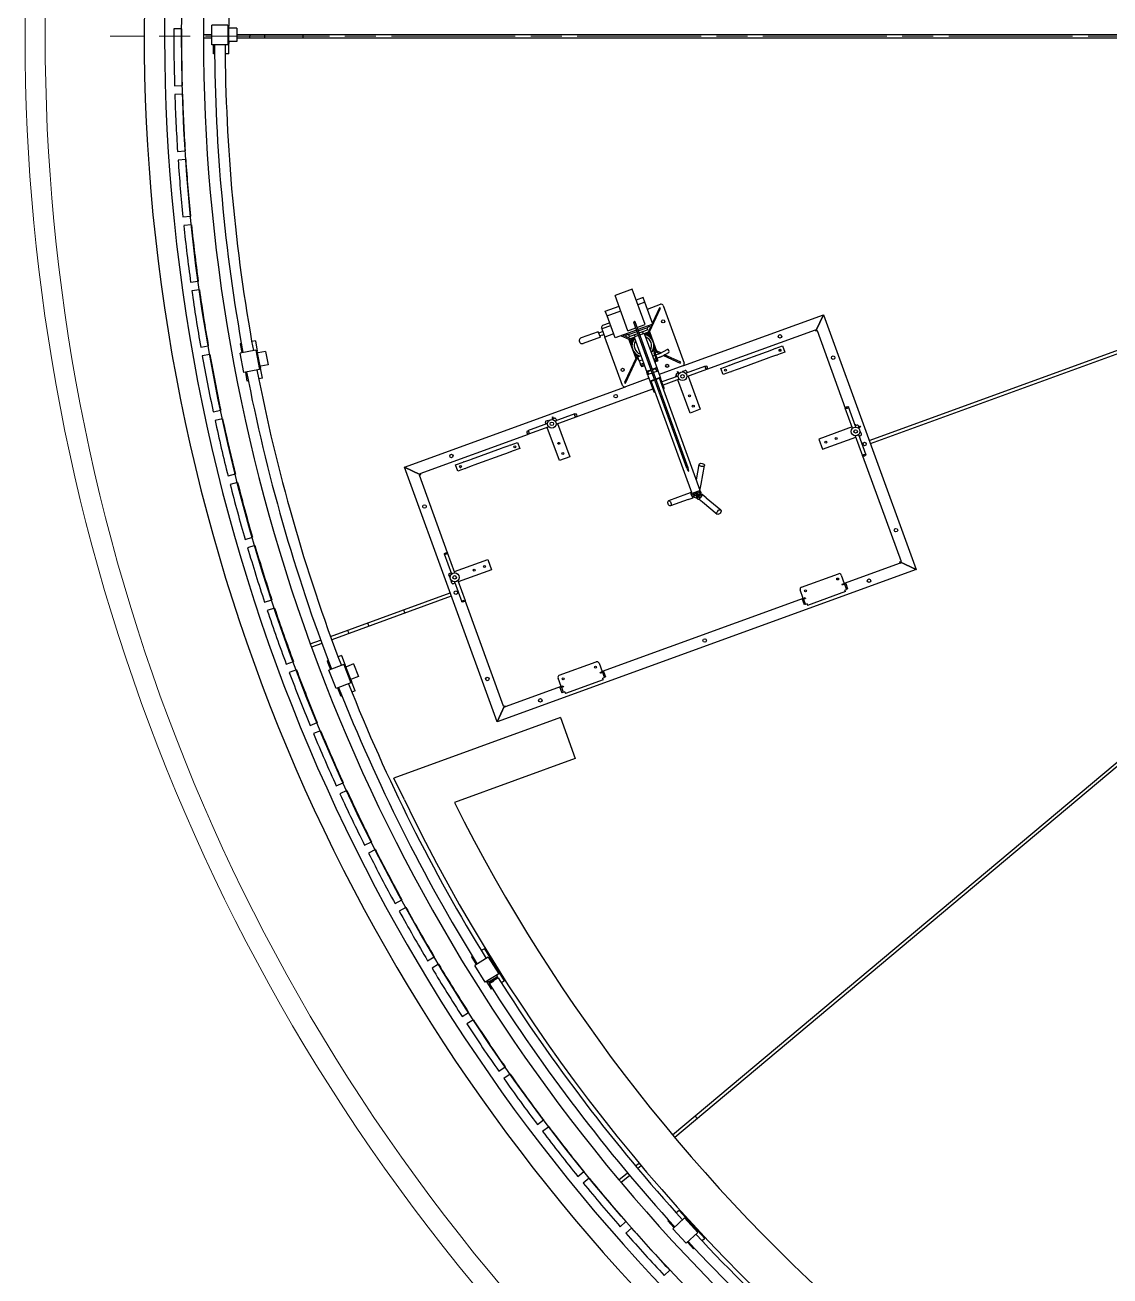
# Model space of a CAD drawing. Header units: millimetres. Extents: x 0 to 100323, y 0 to 59400.
# Drawn here: x 6287 to 11251, y 16543 to 22267 of the extents above; entities that cross this region are included whole.
import ezdxf

# ---------------------------------------------------------------- set-up
doc = ezdxf.new("R2010")
doc.units = ezdxf.units.MM
doc.header["$LTSCALE"] = 100
doc.linetypes.add('CHAIN', pattern=[0.3543, 0.2362, -0.0295, 0.0591, -0.0295])
doc.layers.add('Center Mark', color=7, linetype='Continuous', lineweight=18)
doc.layers.add('Visible', color=7, linetype='Continuous', lineweight=25)
doc.layers.add('P_Condensate (CS)', color=40, linetype='Continuous', lineweight=18, true_color=0xffbf00)

msp = doc.modelspace()

# ---------------------------------------------------------------- linework, layer by layer
at = {"layer": 'Center Mark', "linetype": 'CHAIN', "ltscale": 23.990969}
msp.add_line((23829.5, 22215.6), (6675.7, 22215.6), dxfattribs=at)
at = {"layer": 'P_Condensate (CS)'}
for radius, start, end in [(8966, 45.96509, 314.03491), (8874, 135.297, 224.703)]:
    msp.add_arc((15252.6, 22215.6), radius, start, end, dxfattribs=at)
at = {"layer": 'Visible'}
for p, q in [((7141.1, 22177.4), (7141.2, 22267.4)), ((7214.2, 22267.3), (7141.2, 22267.4)), ((7214.2, 22267.3), (7214.1, 22177.3)), ((7219.2, 22309.3), (7219.2, 22262.3)), ((7002.7, 22250.2), (6967.7, 22250.4)), ((7102.6, 22223.6), (7141.1, 22223.6)), ((7214.1, 22223.6), (7216.1, 22223.6)), ((7214.2, 22262.3), (7219.2, 22262.3)), ((7214.2, 22259.3), (7216.2, 22259.3)), ((7216.2, 22253.3), (7216.1, 22191.3)), ((7216.2, 22253.3), (7216.2, 22259.3)), ((7219.1, 22191.3), (7219.2, 22253.3)), ((7219.2, 22253.3), (7219.2, 22262.3)), ((7222.2, 22253.3), (7219.2, 22253.3)), ((7256.2, 22253.3), (7222.2, 22253.3)), ((7256.2, 22253.3), (7256.1, 22191.3)), ((7256.1, 22223.6), (14820.8, 22223.6)), ((7315, 22207.6), (7316, 22223.6)), ((7141.1, 22207.6), (7102.6, 22207.6)), ((7214.1, 22177.3), (7141.1, 22177.4)), ((7149.1, 22177.4), (7149.1, 22176.4)), ((7149.1, 22135.4), (7149.1, 22176.4)), ((7216.1, 22207.6), (7214.1, 22207.6)), ((7214.1, 22185.3), (7216.1, 22185.3)), ((7214.1, 22182.3), (7219.1, 22182.3)), ((7216.1, 22191.3), (7216.1, 22185.3)), ((7219.1, 22191.3), (7219.1, 22182.3)), ((7219.1, 22191.3), (7222.1, 22191.3)), ((7219.1, 22135.3), (7219.1, 22182.3)), ((7256.1, 22191.3), (7222.1, 22191.3)), ((14820.8, 22207.6), (7256.1, 22207.6)), ((7153.9, 22135.4), (7149.1, 22135.4)), ((7219.1, 22135.3), (7202.2, 22135.3)), ((10148.6, 20366.4), (14844.1, 22075.4)), ((14849.6, 22060.4), (10154.1, 20351.4)), ((6970.7, 21989.5), (7005.7, 21990.6)), ((7006.9, 21950.6), (6971.9, 21949.5)), ((9249.4, 17188.7), (14916.7, 21944.2)), ((14927, 21931.9), (9259.6, 17176.5)), ((6984.4, 21688.9), (7019.3, 21691.3)), ((7021.9, 21651.3), (6987, 21649)), ((7009, 21389.1), (7043.8, 21392.6)), ((7047.9, 21352.8), (7013, 21349.3)), ((7044.4, 21090.3), (7079.1, 21095.1)), ((7084.6, 21055.5), (7049.9, 21050.7)), ((9064.6, 21058.3), (8986.6, 21029.9)), ((9045.3, 20868.8), (8986.6, 21029.9)), ((9123.3, 20897.2), (9064.6, 21058.3)), ((9115, 21020.7), (9082.6, 21008.9)), ((9122.9, 20999.1), (9115, 21020.7)), ((8941.6, 20957.6), (9004.6, 20980.5)), ((8949.5, 20936), (8941.6, 20957.6)), ((8949.5, 20936), (9012.5, 20958.9)), ((9122.9, 20999.1), (9090.5, 20987.3)), ((9159.5, 20898.6), (9122.9, 20999.1)), ((9134.3, 20967.8), (9194, 20989.5)), ((9144, 20863.6), (9194.3, 20971.5)), ((9189.8, 20973.6), (9157.4, 20904.2)), ((9194.3, 20971.5), (9189.8, 20973.6)), ((9206.8, 20983.5), (9302.5, 20720.4)), ((8930.8, 20893.7), (8960.9, 20904.7)), ((8986.1, 20835.5), (8949.5, 20936)), ((9315, 20239), (9072, 20906.5)), ((9320.6, 20241), (9077.6, 20908.6)), ((9086.6, 20883.8), (9123.3, 20897.2)), ((9159.5, 20898.6), (9090.4, 20873.4)), ((9153.8, 20896.5), (9138.1, 20862.7)), ((9296.6, 20707.6), (9939.3, 20941.5)), ((9906.4, 20871), (9939.3, 20941.5)), ((9939.3, 20941.5), (9906.4, 20871)), ((9939.3, 20941.5), (10363.4, 19776.3)), ((8909.7, 20864.1), (8831.3, 20835.5)), ((8919, 20838.7), (8840.5, 20810.1)), ((8919, 20838.7), (8909.7, 20864.1)), ((8923.2, 20862.1), (8911.9, 20858)), ((8928, 20848.9), (8916.7, 20844.8)), ((8929.8, 20864.5), (8923.2, 20862.1)), ((8926.3, 20877), (8924.9, 20880.9)), ((8965.8, 20891.4), (8925.4, 20876.7)), ((8925.4, 20876.7), (8939, 20839.1)), ((8928, 20848.9), (8934.6, 20851.3)), ((8979.4, 20853.8), (8939, 20839.1)), ((9020.6, 20617.8), (8940, 20839.4)), ((8944.3, 20884.3), (8943.9, 20883.4)), ((8945.1, 20883.9), (8944.3, 20884.3)), ((9084.8, 20871.4), (8986.1, 20835.5)), ((9014.7, 20845.9), (9050, 20829.4)), ((9055.1, 20832.6), (9021.4, 20848.3)), ((9034, 20852.9), (9036.1, 20847.3)), ((9041.7, 20849.3), (9036.1, 20847.3)), ((9047.4, 20851.4), (9041.7, 20849.3)), ((9045.3, 20868.8), (9081, 20881.8)), ((9047.4, 20851.4), (9086.8, 20865.7)), ((9047.4, 20851.4), (9050.8, 20842)), ((9049.6, 20830.5), (9073.1, 20839.1)), ((9050.8, 20842), (9090.2, 20856.3)), ((9074.5, 20835.3), (9054.8, 20828.2)), ((9073.1, 20839.1), (9079.9, 20841.6)), ((9073.1, 20839.1), (9131.7, 20678.2)), ((9074.3, 20850.5), (9077.8, 20840.8)), ((9093.8, 20846.6), (9079.9, 20841.6)), ((9092.5, 20867.8), (9131.9, 20882.2)), ((9095.9, 20858.4), (9135.4, 20872.8)), ((9113.3, 20853.7), (9099.4, 20848.7)), ((9111.9, 20864.2), (9115.4, 20854.5)), ((9113.3, 20853.7), (9120.1, 20856.2)), ((9120.1, 20856.2), (9143.6, 20864.7)), ((9120.1, 20856.2), (9178.7, 20695.3)), ((9141.2, 20859.6), (9121.5, 20852.4)), ((9123, 20849.8), (9139.4, 20855.8)), ((9137.6, 20851.9), (9128.2, 20848.5)), ((9137.6, 20884.2), (9131.9, 20882.2)), ((9131.9, 20882.2), (9135.4, 20872.8)), ((9134, 20846.4), (9135.2, 20846.8)), ((9135.2, 20846.8), (9135.7, 20845.6)), ((9143.2, 20886.3), (9137.6, 20884.2)), ((9137.6, 20851.9), (9140.4, 20853)), ((9141, 20842.5), (9137.6, 20851.9)), ((9140.4, 20853), (9139.4, 20855.8)), ((9141.2, 20891.9), (9143.2, 20886.3)), ((9150.2, 20834.8), (9141.2, 20859.6)), ((9143.6, 20864.7), (9177.8, 20770.8)), ((9406.6, 20692.3), (9902.6, 20872.8)), ((9903.4, 20873.1), (9902.6, 20872.8)), ((9904.7, 20867.2), (9902.6, 20872.8)), ((9904.5, 20870.3), (9903.4, 20873.1)), ((9906.4, 20871), (9903.6, 20870)), ((9910.3, 20869.2), (9904.7, 20867.2)), ((9907.5, 20868.2), (9906.4, 20871)), ((9907.2, 20869), (9910, 20870.1)), ((9910.3, 20869.2), (9910, 20870.1)), ((9910.3, 20869.2), (10039.5, 20514.2)), ((7090.7, 20793), (7125.2, 20799.1)), ((7343.3, 20779.7), (7271.5, 20766.2)), ((7276.4, 20809.9), (7271.7, 20809)), ((7271.7, 20809), (7279.2, 20768.7)), ((7340.5, 20821.9), (7323.9, 20818.8)), ((7340.5, 20821.9), (7349.1, 20775.7)), ((7343.3, 20779.7), (7359.9, 20691.2)), ((9083.8, 20736.6), (9049.6, 20830.5)), ((9054.8, 20828.2), (9063.8, 20803.3)), ((9058.6, 20826.4), (9075, 20832.3)), ((9059.6, 20823.5), (9058.6, 20826.4)), ((9059.6, 20823.5), (9062.4, 20824.6)), ((9071.8, 20828), (9062.4, 20824.6)), ((9062.4, 20824.6), (9065.9, 20815.2)), ((9067.6, 20822.2), (9068.8, 20822.6)), ((9068, 20821), (9067.6, 20822.2)), ((9159.9, 20779.1), (9158.6, 20778.7)), ((9159.4, 20780.4), (9159.9, 20779.1)), ((9165, 20776.8), (9161.6, 20786.1)), ((9172.7, 20773.2), (9163.6, 20798)), ((9167.8, 20777.8), (9165, 20776.8)), ((9167.8, 20777.8), (9168.8, 20775)), ((9193.7, 20766.5), (9224.1, 20783)), ((9687.7, 20775.4), (9714.7, 20785.3)), ((9718.7, 20786.7), (9714.7, 20785.3)), ((9718.7, 20786.7), (9752.8, 20799.1)), ((9752.8, 20799.1), (9763, 20770.9)), ((7132.1, 20759.7), (7097.7, 20753.6)), ((7288.1, 20677.8), (7271.5, 20766.2)), ((7279.2, 20768.7), (7279.4, 20767.7)), ((7344.2, 20774.8), (7349.1, 20775.7)), ((7344.8, 20771.8), (7346.7, 20772.2)), ((7347.8, 20766.3), (7346.7, 20772.2)), ((7347.8, 20766.3), (7359.3, 20705.3)), ((7350.8, 20766.8), (7349.1, 20775.7)), ((7353.7, 20767.4), (7350.8, 20766.8)), ((7362.2, 20705.9), (7350.8, 20766.8)), ((7387.2, 20773.7), (7353.7, 20767.4)), ((7387.2, 20773.7), (7398.6, 20712.7)), ((9081.8, 20742.1), (9030.1, 20631.2)), ((9034.6, 20629.1), (9084.9, 20737)), ((9077.2, 20766.5), (9086.2, 20741.7)), ((9093.2, 20740), (9083.8, 20736.6)), ((9086.2, 20741.7), (9091.9, 20743.8)), ((9086.4, 20758.8), (9089.8, 20749.4)), ((9089.8, 20749.4), (9087, 20748.4)), ((9087, 20748.4), (9088, 20745.5)), ((9090.8, 20746.6), (9088, 20745.5)), ((9089.8, 20749.4), (9103.9, 20754.5)), ((9096.7, 20730.5), (9089.8, 20749.4)), ((9092.2, 20754.5), (9091.7, 20755.7)), ((9093.4, 20755), (9092.2, 20754.5)), ((9096.7, 20730.5), (9110.8, 20735.7)), ((9096.7, 20730.5), (9102.1, 20715.5)), ((9102.1, 20715.5), (9116.2, 20720.6)), ((9150.9, 20771.6), (9165, 20776.8)), ((9157.7, 20752.8), (9167.1, 20756.2)), ((9163, 20767.5), (9167.7, 20769.2)), ((9163, 20767.5), (9176.7, 20729.9)), ((9163.2, 20737.7), (9172.6, 20741.1)), ((9165, 20776.8), (9167.7, 20769.2)), ((9165.4, 20731.8), (9174.8, 20735.2)), ((9168.8, 20775), (9166, 20773.9)), ((9167, 20771.1), (9172.7, 20773.2)), ((9167.7, 20769.2), (9181.4, 20731.6)), ((9168, 20724.6), (9172.1, 20726.1)), ((9177.8, 20770.8), (9168.4, 20767.4)), ((9170.1, 20733.5), (9172.7, 20726.3)), ((9171.8, 20757.9), (9184.4, 20762.5)), ((9172.7, 20726.3), (9172.1, 20726.1)), ((9195.1, 20767.3), (9175.8, 20776.3)), ((9176.7, 20770.4), (9189.4, 20764.4)), ((9176.7, 20729.9), (9181.4, 20731.6)), ((9177.3, 20742.8), (9189.9, 20747.4)), ((9201.4, 20752.4), (9231.8, 20768.9)), ((9207.7, 20755.9), (9284.6, 20720.1)), ((9286.7, 20724.6), (9213.2, 20758.9)), ((9284.6, 20720.1), (9286.7, 20724.6)), ((9535, 20719.9), (9543.2, 20722.9)), ((9543.2, 20722.9), (9679.5, 20772.5)), ((9689.8, 20744.3), (9553.4, 20694.7)), ((9679.5, 20772.5), (9687.7, 20775.4)), ((9697.9, 20747.2), (9689.8, 20744.3)), ((9724.9, 20757.1), (9697.9, 20747.2)), ((9724.9, 20757.1), (9729, 20758.6)), ((9763, 20770.9), (9729, 20758.6)), ((7359.9, 20691.2), (7288.1, 20677.8)), ((7296, 20679.2), (7296.2, 20678.3)), ((7303.7, 20638), (7296.2, 20678.3)), ((7358.4, 20699.1), (7360.4, 20699.4)), ((7358.9, 20696.1), (7363.9, 20697.1)), ((7359.3, 20705.3), (7360.4, 20699.4)), ((7362.2, 20705.9), (7365.2, 20706.4)), ((7362.2, 20705.9), (7363.9, 20697.1)), ((7372.5, 20650.9), (7363.9, 20697.1)), ((7398.6, 20712.7), (7365.2, 20706.4)), ((9104.3, 20709.5), (9102.1, 20715.5)), ((9104.3, 20709.5), (9118.4, 20714.7)), ((9105.3, 20709.9), (9107.9, 20702.8)), ((9120.7, 20707.4), (9107.9, 20702.8)), ((9120.7, 20707.4), (9121, 20707.5)), ((9136.7, 20664.3), (9131.7, 20678.2)), ((9151.9, 20687), (9135.9, 20681.2)), ((9140.3, 20669.2), (9135.9, 20681.2)), ((9136.7, 20664.3), (9147.5, 20634.7)), ((9136.9, 20684.8), (9150.8, 20689.9)), ((9156.2, 20675.1), (9140.8, 20669.4)), ((9156.5, 20691.9), (9170.4, 20697)), ((9173.5, 20694.8), (9157.5, 20689)), ((9177.3, 20682.7), (9161.9, 20677.1)), ((9177.9, 20682.9), (9173.5, 20694.8)), ((9175.6, 20703.6), (9175.9, 20703.1)), ((9175.8, 20703.1), (9175.9, 20703.1)), ((9178.7, 20695.3), (9183.7, 20681.4)), ((9183.7, 20681.4), (9194.5, 20651.8)), ((9296.6, 20707.6), (9188.5, 20668.3)), ((9268.5, 20659.1), (9265.7, 20666.6)), ((9268.7, 20673), (9279.1, 20676.7)), ((9270.6, 20681.1), (9274.3, 20682.5)), ((9270.6, 20681.1), (9273, 20674.5)), ((9276.7, 20675.9), (9274.3, 20682.5)), ((9279.1, 20676.7), (9280.1, 20673.8)), ((9296, 20682.9), (9306.3, 20686.7)), ((9297.1, 20679.9), (9296, 20682.9)), ((9309.2, 20673.9), (9401.1, 20707.3)), ((9312.7, 20683.7), (9315.5, 20676.2)), ((9314.7, 20658.8), (9406.6, 20692.3)), ((9469.9, 20696.2), (9504, 20708.6)), ((9480.2, 20668), (9469.9, 20696.2)), ((9514.2, 20680.4), (9480.2, 20668)), ((9508, 20710.1), (9504, 20708.6)), ((9508, 20710.1), (9535, 20719.9)), ((9514.2, 20680.4), (9518.3, 20681.9)), ((9545.3, 20691.7), (9518.3, 20681.9)), ((9553.4, 20694.7), (9545.3, 20691.7)), ((7308.4, 20638.9), (7303.7, 20638)), ((7372.5, 20650.9), (7355.9, 20647.7)), ((8022.3, 20243.8), (9033.5, 20611.8)), ((9030.1, 20631.2), (9034.6, 20629.1)), ((9141.5, 20651.2), (9033.5, 20611.8)), ((9147.5, 20634.7), (9164.1, 20589.1)), ((9167.5, 20590.3), (9150.9, 20635.9)), ((9167, 20645.4), (9151.6, 20639.8)), ((9338.5, 20124.5), (9151.8, 20637.5)), ((9152.4, 20637.7), (9167.8, 20643.4)), ((9188.1, 20653.1), (9172.7, 20647.5)), ((9173.4, 20645.4), (9188.8, 20651)), ((9376.1, 20138.2), (9189.4, 20651.2)), ((9191.1, 20650.5), (9207.7, 20605)), ((9211.1, 20606.2), (9194.5, 20651.8)), ((9274.7, 20661.3), (9200.8, 20634.4)), ((9280.2, 20646.3), (9206.3, 20619.4)), ((9264.6, 20661.4), (9264, 20661.2)), ((9264, 20661.2), (9265.2, 20657.9)), ((9264, 20661.2), (9264, 20661.2)), ((9267.2, 20662.4), (9264.6, 20661.4)), ((9329.4, 20491.8), (9273.9, 20644)), ((9320.9, 20661.1), (9376.3, 20508.9)), ((8809, 20474.8), (9159.3, 20602.3)), ((7147.7, 20497.5), (7181.9, 20504.9)), ((9376.3, 20508.9), (9329.4, 20491.8)), ((10073, 20422.3), (10039.5, 20514.2)), ((10088, 20427.7), (10054.5, 20519.7)), ((7190.3, 20465.8), (7156.1, 20458.4)), ((8677.1, 20443.8), (8585.1, 20410.3)), ((8670.8, 20441.5), (8668.1, 20449)), ((8671.1, 20455.5), (8681.4, 20459.2)), ((8681.4, 20459.2), (8682.5, 20456.3)), ((8698.3, 20472.8), (8702, 20474.2)), ((8698.3, 20472.8), (8700.7, 20466.2)), ((8698.3, 20465.4), (8708.7, 20469.1)), ((8699.4, 20462.4), (8698.3, 20465.4)), ((8704.4, 20467.6), (8702, 20474.2)), ((8711.5, 20456.3), (8803.5, 20489.8)), ((8715.1, 20466.1), (8717.8, 20458.6)), ((8717, 20441.3), (8809, 20474.8)), ((8723.3, 20443.6), (8778.7, 20291.4)), ((10087.9, 20438.5), (10084.5, 20437.3)), ((10093.3, 20436.7), (10085.7, 20434)), ((10088.1, 20437.9), (10087.9, 20438.5)), ((10087.9, 20438.5), (10087.9, 20438.5)), ((10089.1, 20435.2), (10088.1, 20437.9)), ((8094.6, 20214.8), (8590.6, 20395.3)), ((8682.6, 20428.8), (8590.6, 20395.3)), ((8731.7, 20274.3), (8676.3, 20426.5)), ((10070.7, 20428.5), (9918.5, 20373.1)), ((9935.6, 20326.1), (10087.8, 20381.5)), ((10085.5, 20387.8), (10119, 20295.9)), ((10103.4, 20423.4), (10099.7, 20433.7)), ((10100.5, 20422.3), (10103.4, 20423.4)), ((10100.6, 20393.3), (10134, 20301.3)), ((10107.8, 20431.9), (10101.2, 20429.5)), ((10102.6, 20425.8), (10109.1, 20428.2)), ((10102.8, 20387), (10110.4, 20389.7)), ((10109.6, 20406.5), (10106.6, 20405.4)), ((10107.8, 20431.9), (10109.1, 20428.2)), ((10113.3, 20396.2), (10109.6, 20406.5)), ((8330, 20281.3), (8466.4, 20330.9)), ((8466.4, 20330.9), (8474.5, 20333.9)), ((8474.5, 20333.9), (8501.5, 20343.7)), ((8505.6, 20345.2), (8501.5, 20343.7)), ((8505.6, 20345.2), (8539.6, 20357.6)), ((8549.9, 20329.4), (8515.8, 20317)), ((8539.6, 20357.6), (8549.9, 20329.4)), ((9918.5, 20373.1), (9935.6, 20326.1)), ((8256.8, 20254.6), (8290.8, 20267)), ((8294.9, 20268.5), (8290.8, 20267)), ((8294.9, 20268.5), (8321.9, 20278.3)), ((8321.9, 20278.3), (8330, 20281.3)), ((8476.6, 20302.7), (8340.3, 20253.1)), ((8484.8, 20305.7), (8476.6, 20302.7)), ((8511.8, 20315.5), (8484.8, 20305.7)), ((8511.8, 20315.5), (8515.8, 20317)), ((8778.7, 20291.4), (8731.7, 20274.3)), ((10119, 20295.9), (10294.7, 19813)), ((7215.5, 20204.4), (7249.4, 20213)), ((8022.3, 20243.8), (8092.8, 20210.9)), ((8446.5, 19078.6), (8022.3, 20243.8)), ((8092.8, 20210.9), (8022.3, 20243.8)), ((8093.6, 20208.9), (8090.7, 20207.9)), ((8090.7, 20207.9), (8091, 20207.1)), ((8096.7, 20209.1), (8091, 20207.1)), ((8220.3, 19852.1), (8091, 20207.1)), ((8095.7, 20212), (8092.8, 20210.9)), ((8092.8, 20210.9), (8093.9, 20208.1)), ((8094.6, 20214.8), (8093.8, 20214.5)), ((8094.8, 20211.7), (8093.8, 20214.5)), ((8094.6, 20214.8), (8096.7, 20209.1)), ((8267, 20226.5), (8256.8, 20254.6)), ((8301.1, 20238.8), (8267, 20226.5)), ((8301.1, 20238.8), (8305.2, 20240.3)), ((8332.2, 20250.1), (8305.2, 20240.3)), ((8340.3, 20253.1), (8332.2, 20250.1)), ((9358.4, 20187), (9370.7, 20256.7)), ((9380.2, 20166.6), (9395.3, 20252.4)), ((7259.2, 20174.2), (7225.3, 20165.6)), ((9376.2, 20144.3), (9380.2, 20166.6)), ((9313, 20120.3), (9231.2, 20090.5)), ((9321.5, 20096.8), (9239.7, 20067)), ((9334.4, 20128.1), (9313, 20120.3)), ((9321.5, 20096.8), (9342.9, 20104.6)), ((9338.4, 20124.8), (9335.5, 20123.7)), ((9376.1, 20138.2), (9338.5, 20124.5)), ((9340.9, 20108.6), (9347.7, 20111.1)), ((9342.3, 20125.9), (9347.7, 20111.1)), ((9343.7, 20126.4), (9347.3, 20116.5)), ((9344.2, 20126.5), (9347.8, 20116.7)), ((9346.5, 20127.4), (9349.3, 20119.9)), ((9347.8, 20116.7), (9347.3, 20116.5)), ((9359.9, 20115.5), (9347.7, 20111.1)), ((9349.3, 20119.9), (9347.8, 20116.7)), ((9356.4, 20125.2), (9349.3, 20119.9)), ((9354.5, 20130.3), (9357.1, 20123.1)), ((9357.1, 20114.5), (9361.9, 20101.4)), ((9361.8, 20110.2), (9358.9, 20118.2)), ((9362.8, 20125.1), (9360.1, 20132.4)), ((9361.8, 20110.2), (9362.3, 20109)), ((9362, 20127.3), (9370.9, 20127.7)), ((9367.5, 20112.3), (9364.6, 20120.2)), ((9377.7, 20122), (9365.5, 20117.6)), ((9367.9, 20111), (9367.5, 20112.3)), ((9368.1, 20135.3), (9370.9, 20127.7)), ((9373.1, 20105.5), (9368.3, 20118.6)), ((9370.5, 20136.1), (9374.1, 20126.2)), ((9370.9, 20127.7), (9374.1, 20126.2)), ((9371, 20136.3), (9374.5, 20126.4)), ((9371, 20098.5), (9386.7, 20085.3)), ((9372.4, 20136.8), (9377.7, 20122)), ((9374.5, 20126.4), (9374.1, 20126.2)), ((9382.9, 20115.3), (9375.7, 20121.3)), ((9402.8, 20104.5), (9385.4, 20119.1)), ((9402.8, 20104.5), (9469.5, 20048.5)), ((9386.7, 20085.3), (9453.4, 20029.3)), ((7293.8, 19913.9), (7327.4, 19923.7)), ((7338.6, 19885.3), (7305, 19875.5)), ((8238.7, 19754.6), (8205.2, 19846.6)), ((8253.7, 19760.1), (8220.3, 19852.1)), ((8251.5, 19766.4), (8403.7, 19821.8)), ((8403.7, 19821.8), (8420.8, 19774.8)), ((10291.1, 19805.3), (10035.1, 19712.1)), ((10289.1, 19811), (10294.7, 19813)), ((10291.1, 19805.3), (10289.1, 19811)), ((10363.4, 19776.3), (10289.1, 19811)), ((10289.1, 19811), (10363.4, 19776.3)), ((10290.1, 19808.2), (10290.9, 19808.5)), ((10290.9, 19808.5), (10292, 19805.6)), ((10291.1, 19805.3), (10292, 19805.6)), ((10291.9, 19812), (10292.2, 19811.2)), ((10292.2, 19811.2), (10295, 19812.2)), ((10295, 19812.2), (10294.7, 19813)), ((8229.7, 19741.4), (8225.9, 19751.8)), ((8228.9, 19758.2), (8236.4, 19760.9)), ((8420.8, 19774.8), (8268.6, 19719.4)), ((8340.1, 19768.5), (8337.8, 19774.8)), ((10363.4, 19776.3), (8446.5, 19078.6)), ((9839.1, 19695.1), (10008.2, 19756.6)), ((10021, 19750.7), (10035.1, 19712.1)), ((8232.6, 19742.5), (8229.7, 19741.4)), ((8235.8, 19724.5), (8238.8, 19725.6)), ((8239.6, 19714.2), (8235.8, 19724.5)), ((8253.5, 19713.9), (8246, 19711.2)), ((8251.2, 19720.2), (8284.7, 19628.2)), ((8266.3, 19725.7), (8299.7, 19633.7)), ((10025.7, 19708.7), (10035.1, 19712.1)), ((10027, 19705), (10025.7, 19708.7)), ((10028.9, 19705.6), (10027, 19705)), ((10036.4, 19708.4), (10028.9, 19705.6)), ((10035.8, 19710.3), (10035.1, 19712.1)), ((10041.4, 19712.3), (10035.8, 19710.3)), ((10035.8, 19710.3), (10036.4, 19708.4)), ((10036.4, 19708.4), (10037.8, 19704.6)), ((10037.8, 19704.6), (10042.6, 19691.5)), ((10041.4, 19712.3), (10040.7, 19714.2)), ((10041.4, 19712.3), (10050.3, 19687.9)), ((10042.6, 19691.5), (10045, 19684.9)), ((7382.6, 19626.4), (7415.8, 19637.4)), ((7684.6, 19469.6), (8231.7, 19668.7)), ((8237.1, 19653.7), (7690, 19454.6)), ((8475.5, 19150.9), (8299.7, 19633.7)), ((9847.1, 19643.7), (8927.2, 19308.9)), ((9847.1, 19643.7), (9833.1, 19682.3)), ((9842.2, 19639.8), (9841.5, 19641.7)), ((9847.8, 19641.9), (9842.2, 19639.8)), ((9842.2, 19639.8), (9851.1, 19615.4)), ((9847.1, 19643.7), (9856.5, 19647.2)), ((9847.8, 19641.9), (9847.1, 19643.7)), ((9847.8, 19641.9), (9848.5, 19640)), ((9848.5, 19640), (9856, 19642.7)), ((9848.5, 19640), (9849.9, 19636.1)), ((9849.9, 19636.1), (9854.6, 19623.1)), ((9857.9, 19643.4), (9856, 19642.7)), ((9856.5, 19647.2), (9857.9, 19643.4)), ((10040.2, 19674.6), (9867.3, 19611.7)), ((10037.5, 19682.1), (10045, 19684.9)), ((10040.2, 19674.6), (10037.5, 19682.1)), ((10050.3, 19687.9), (10044.6, 19685.8)), ((7428.4, 19599.4), (7395.2, 19588.4)), ((9856.7, 19617.4), (9851.1, 19615.4)), ((9854.6, 19623.1), (9857.1, 19616.5)), ((9864.6, 19619.2), (9857.1, 19616.5)), ((9864.6, 19619.2), (9867.3, 19611.7)), ((7769.1, 19483.3), (7762, 19497.8)), ((7591.4, 19435.7), (7639.2, 19453.1)), ((7644.7, 19438), (7596.9, 19420.6)), ((7481.8, 19342.3), (7514.6, 19354.5)), ((7674, 19358.9), (7669.5, 19357.1)), ((7669.5, 19357.1), (7684.4, 19318.9)), ((7734.8, 19382.5), (7719, 19376.4)), ((7734.8, 19382.5), (7751.8, 19338.7)), ((8731.2, 19291.8), (8900.3, 19353.4)), ((8913.2, 19347.4), (8927.2, 19308.9)), ((7528.6, 19317.1), (7495.8, 19304.8)), ((7745.3, 19341.6), (7677.3, 19315.1)), ((7710, 19231.2), (7677.3, 19315.1)), ((7684.4, 19318.9), (7684.8, 19318)), ((7745.3, 19341.6), (7778, 19257.7)), ((7747.2, 19336.9), (7751.8, 19338.7)), ((7748.2, 19334.1), (7750.1, 19334.8)), ((7752.3, 19329.3), (7750.1, 19334.8)), ((7755.1, 19330.3), (7751.8, 19338.7)), ((7752.3, 19329.3), (7774.8, 19271.5)), ((7757.9, 19331.4), (7755.1, 19330.3)), ((7777.6, 19272.6), (7755.1, 19330.3)), ((7789.6, 19343.8), (7757.9, 19331.4)), ((7789.6, 19343.8), (7812, 19286)), ((8917.8, 19305.5), (8927.2, 19308.9)), ((8919.1, 19301.7), (8917.8, 19305.5)), ((8921, 19302.4), (8919.1, 19301.7)), ((8928.5, 19305.1), (8921, 19302.4)), ((8927.9, 19307), (8927.2, 19308.9)), ((8933.5, 19309.1), (8927.9, 19307)), ((8927.9, 19307), (8928.5, 19305.1)), ((8928.5, 19305.1), (8929.9, 19301.3)), ((8929.9, 19301.3), (8934.7, 19288.3)), ((8933.5, 19309.1), (8932.8, 19310.9)), ((8933.5, 19309.1), (8942.4, 19284.6)), ((7778, 19257.7), (7710, 19231.2)), ((7717.4, 19234.1), (7717.8, 19233.2)), ((7732.7, 19195), (7717.8, 19233.2)), ((7774.8, 19271.5), (7776.9, 19265.9)), ((7775.1, 19265.2), (7776.9, 19265.9)), ((7776.2, 19262.4), (7780.8, 19264.2)), ((7777.6, 19272.6), (7780.4, 19273.7)), ((7777.6, 19272.6), (7780.8, 19264.2)), ((7812, 19286), (7780.4, 19273.7)), ((7797.9, 19220.4), (7780.8, 19264.2)), ((8739.2, 19240.5), (8483.2, 19147.3)), ((8739.2, 19240.5), (8725.2, 19279)), ((8734.3, 19236.6), (8733.6, 19238.4)), ((8739.9, 19238.6), (8734.3, 19236.6)), ((8734.3, 19236.6), (8743.2, 19212.1)), ((8739.2, 19240.5), (8748.6, 19243.9)), ((8739.9, 19238.6), (8739.2, 19240.5)), ((8739.9, 19238.6), (8740.6, 19236.7)), ((8740.6, 19236.7), (8748.1, 19239.5)), ((8740.6, 19236.7), (8742, 19232.9)), ((8742, 19232.9), (8746.7, 19219.9)), ((8750, 19240.2), (8748.1, 19239.5)), ((8748.6, 19243.9), (8750, 19240.2)), ((8932.3, 19271.4), (8759.4, 19208.5)), ((8929.6, 19278.9), (8937.1, 19281.6)), ((8932.3, 19271.4), (8929.6, 19278.9)), ((8934.7, 19288.3), (8937.1, 19281.6)), ((8942.4, 19284.6), (8936.7, 19282.6)), ((7737.1, 19196.7), (7732.7, 19195)), ((7797.9, 19220.4), (7782.2, 19214.3)), ((8748.8, 19214.2), (8743.2, 19212.1)), ((8746.7, 19219.9), (8749.2, 19213.2)), ((8756.7, 19216), (8749.2, 19213.2)), ((8756.7, 19216), (8759.4, 19208.5)), ((8481.1, 19152.9), (8446.5, 19078.6)), ((8446.5, 19078.6), (8481.1, 19152.9)), ((8475.5, 19150.9), (8481.1, 19152.9)), ((8475.5, 19150.9), (8475.8, 19150.1)), ((8478.6, 19151.1), (8475.8, 19150.1)), ((8478.3, 19151.9), (8478.6, 19151.1)), ((8481.1, 19152.9), (8483.2, 19147.3)), ((8482.1, 19150.1), (8481.3, 19149.8)), ((8481.3, 19149.8), (8482.3, 19147)), ((8482.3, 19147), (8483.2, 19147.3)), ((7591.3, 19062.1), (7623.6, 19075.5)), ((8736.1, 19098.9), (7974.3, 18821.6)), ((8736.1, 19098.9), (8804.5, 18910.9)), ((7638.9, 19038.5), (7606.6, 19025.1)), ((8804.5, 18910.9), (8251.4, 18709.6)), ((7710.8, 18785.9), (7742.7, 18800.5)), ((8022.5, 18722), (7974.3, 18821.6)), ((7759.3, 18764.1), (7727.5, 18749.6)), ((7840.4, 18514.4), (7871.6, 18530.1)), ((7889.6, 18494.3), (7858.3, 18478.6)), ((7979.6, 18247.6), (8010.3, 18264.5)), ((8029.6, 18229.4), (7998.9, 18212.6)), ((8388.5, 18040.9), (8374.1, 18032)), ((8388.5, 18040.9), (8413.3, 18001)), ((8128.5, 17986.2), (8158.6, 18004.1)), ((8333.1, 18006.5), (8329.1, 18003.9)), ((8329.1, 18003.9), (8350.7, 17969.1)), ((8406.4, 18002.6), (8344.5, 17964)), ((8406.4, 18002.6), (8454, 17926.3)), ((8409.1, 17998.4), (8413.3, 18001)), ((8410.7, 17995.9), (8412.4, 17996.9)), ((8415.5, 17991.8), (8412.4, 17996.9)), ((8418.1, 17993.4), (8413.3, 18001)), ((8415.5, 17991.8), (8448.3, 17939.2)), ((8420.6, 17995), (8418.1, 17993.4)), ((8450.9, 17940.8), (8418.1, 17993.4)), ((8421.1, 17995.3), (8420.6, 17995)), ((8179.1, 17969.8), (8149, 17951.8)), ((8392.1, 17887.7), (8344.5, 17964)), ((8350.7, 17969.1), (8351.3, 17968.3)), ((8454, 17926.3), (8392.1, 17887.7)), ((8448.3, 17939.2), (8451.5, 17934.1)), ((8449.8, 17933.1), (8451.5, 17934.1)), ((8450.9, 17940.8), (8453.4, 17942.4)), ((8450.9, 17940.8), (8455.6, 17933.2)), ((8451.4, 17930.5), (8455.6, 17933.2)), ((8453.9, 17942.7), (8453.4, 17942.4)), ((8480.5, 17893.3), (8455.6, 17933.2)), ((8398.9, 17891.9), (8399.4, 17891)), ((8421.1, 17856.2), (8399.4, 17891)), ((8448, 17912.9), (8407.2, 17887.1)), ((8410.3, 17889), (8427.6, 17900)), ((8410.3, 17889), (8410.3, 17889)), ((8410.3, 17889), (8410.3, 17887.9)), ((8451.7, 17907), (8410.9, 17881.2)), ((8414, 17883.1), (8413, 17883.6)), ((8414, 17883.1), (8431.3, 17894.1)), ((8414, 17883.1), (8414, 17883.1)), ((8425.2, 17858.8), (8421.1, 17856.2)), ((8444.9, 17911), (8445.9, 17910.4)), ((8448.7, 17905.1), (8448.6, 17906.2)), ((8480.5, 17893.3), (8466.2, 17884.3)), ((8286.8, 17730.3), (8316.2, 17749.3)), ((8337.9, 17715.7), (8308.5, 17696.7)), ((8454.2, 17480.3), (8482.9, 17500.4)), ((8505.9, 17467.6), (8477.2, 17447.5)), ((8630.7, 17236.6), (8658.6, 17257.7)), ((8682.7, 17225.8), (8654.8, 17204.7)), ((9080.2, 17046.8), (9096.2, 17060.2)), ((8815.8, 16999.4), (8843, 17021.5)), ((9004.2, 16983), (9043.2, 17015.7)), ((9053.5, 17003.5), (9014.5, 16970.8)), ((9106.4, 17047.9), (9090.5, 17034.5)), ((8868.2, 16990.5), (8841.1, 16968.4)), ((9279, 16843.4), (9266.6, 16832)), ((9279, 16843.4), (9310.8, 16808.8)), ((9009.5, 16769.1), (9035.8, 16792.2)), ((9231, 16799.3), (9227.5, 16796)), ((9227.5, 16796), (9255.2, 16765.8)), ((9303.8, 16809.1), (9250, 16759.7)), ((9303.8, 16809.1), (9364.7, 16742.8)), ((9307.2, 16805.4), (9310.8, 16808.8)), ((9309.2, 16803.2), (9310.7, 16804.6)), ((9314.7, 16800.1), (9310.7, 16804.6)), ((9316.9, 16802.2), (9310.8, 16808.8)), ((9314.7, 16800.1), (9356.7, 16754.5)), ((9319.1, 16804.2), (9316.9, 16802.2)), ((9358.9, 16756.5), (9316.9, 16802.2)), ((9319.5, 16804.6), (9319.1, 16804.2)), ((9062.2, 16762.1), (9035.9, 16739)), ((9310.9, 16693.4), (9250, 16759.7)), ((9255.2, 16765.8), (9255.9, 16765.1)), ((9364.7, 16742.8), (9310.9, 16693.4)), ((9356.7, 16754.5), (9360.7, 16750.1)), ((9358.9, 16756.5), (9361.1, 16758.6)), ((9358.9, 16756.5), (9365, 16749.9)), ((9359.3, 16748.7), (9360.7, 16750.1)), ((9361.5, 16758.9), (9361.1, 16758.6)), ((9361.3, 16746.5), (9365, 16749.9)), ((9396.8, 16715.3), (9365, 16749.9)), ((9396.8, 16715.3), (9384.3, 16703.9)), ((9316.8, 16698.8), (9317.5, 16698.1)), ((9345.2, 16667.9), (9317.5, 16698.1)), ((9348.8, 16671.2), (9345.2, 16667.9)), ((9211.4, 16546), (9236.8, 16570))]:
    msp.add_line(p, q, dxfattribs=at)
for centre, radius in [((15252.6, 22215.6), 8250), ((9206.4, 20911.5), 7.25), ((9741.1, 20842.8), 8), ((9741, 20778.9), 4.5), ((9984.2, 20745), 8), ((9021, 20689.8), 7.25), ((9224.6, 20708), 7.25), ((9294.7, 20660.1), 20), ((9294.7, 20660.1), 8), ((9492, 20688.3), 4.5), ((8989.4, 20569.2), 8), ((9327.2, 20570.8), 4.5), ((9344.3, 20523.8), 4.5), ((8697.1, 20442.6), 20), ((8697.1, 20442.6), 8), ((9997.5, 20375.3), 4.5), ((10086.8, 20407.8), 20), ((10086.8, 20407.8), 8), ((8527.8, 20337.3), 4.5), ((8729.6, 20353.3), 4.5), ((9950.5, 20358.2), 4.5), ((10127.9, 20350.4), 8), ((8237.6, 20295.6), 8), ((8746.7, 20306.3), 4.5), ((8278.8, 20246.7), 4.5), ((8114.2, 20064.4), 8), ((10271.5, 19955.7), 8), ((8252.5, 19740.1), 20), ((8252.5, 19740.1), 8), ((8341.8, 19772.6), 4.5), ((8388.7, 19789.7), 4.5), ((10004.8, 19732.5), 4.5), ((10148.1, 19724.6), 8), ((8257.9, 19669.7), 8), ((9857.2, 19678.8), 4.5), ((9396.4, 19450.9), 8), ((8896.9, 19329.3), 4.5), ((8401.5, 19275.1), 8), ((8749.3, 19275.6), 4.5), ((8644.6, 19177.3), 8)]:
    msp.add_circle(centre, radius, dxfattribs=at)
for centre, radius, start, end in [((15252.6, 22215.6), 8420, 9.75585, 276.75081), ((15252.6, 22215.6), 8326.9, 9.19557, 276.32923), ((15252.6, 22215.6), 8150, 160.05624, 179.94376), ((15252.6, 22215.6), 8285, 179.75954, 181.56384), ((15252.6, 22215.6), 8250, 179.76012, 181.56325), ((15252.6, 22215.6), 8150, 179.94376, 180.05624), ((15252.6, 22215.6), 7870, 179.94176, 180.05824), ((15252.6, 22215.6), 7695, 179.94043, 180.05957), ((15252.6, 22215.6), 8150, 180.05624, 199.94376), ((15252.6, 22215.6), 8099.1, 180.27057, 190.29242), ((15252.6, 22215.6), 8050.8, 180.27248, 190.29051), ((15252.6, 22215.6), 8285, 181.84046, 183.64476), ((15252.6, 22215.6), 8250, 181.84105, 183.64418), ((15252.6, 22215.6), 8285, 183.92139, 185.72569), ((15252.6, 22215.6), 8250, 183.92197, 185.7251), ((15252.6, 22215.6), 8250, 186.0029, 187.80603), ((15252.6, 22215.6), 8285, 186.00231, 187.80661), ((15252.6, 22215.6), 8285, 188.08324, 189.88754), ((15252.6, 22215.6), 8250, 188.08382, 189.88695), ((9197.4, 20980.1), 10, 20, 110), ((8934.3, 20884.3), 10, 110, 200), ((8835.9, 20822.8), 13.5, 110, 290), ((9113.7, 20800.7), 50, 326.8699, 80), ((9113.7, 20800.7), 40, 328.6822, 71.3178), ((9113.7, 20800.7), 50, 140, 253.1301), ((9113.7, 20800.7), 40, 148.6822, 251.3178), ((9741, 20778.9), 4.5, 290.0019, 109.9981), ((15252.6, 22215.6), 8285, 190.16416, 191.96846), ((15252.6, 22215.6), 8250, 190.16475, 191.96788), ((9293.1, 20717), 10, 290, 20), ((15252.6, 22215.6), 8099.1, 190.92911, 200.95096), ((15252.6, 22215.6), 8050.8, 190.93102, 200.94905), ((9270.4, 20668.3), 5, 110, 200), ((9308, 20682), 5, 20, 110), ((9030, 20621.2), 10, 200, 290), ((15252.6, 22215.6), 8285, 192.24509, 194.04939), ((15252.6, 22215.6), 8250, 192.24567, 194.0488), ((8672.8, 20450.8), 5, 110, 200), ((8710.4, 20464.4), 5, 20, 110), ((10095, 20432), 5, 20, 110), ((10108.6, 20394.4), 5, 290, 20), ((8278.8, 20246.7), 4.5, 110.0019, 289.9981), ((15252.6, 22215.6), 8285, 194.32601, 196.13031), ((15252.6, 22215.6), 8250, 194.3266, 196.12973), ((9360, 20124.1), 20, 223.5782, 272.5424), ((9360, 20124.1), 6, 186.1038, 33.8962), ((9360, 20124.1), 3, 200, 20), ((9367.5, 20103.4), 6, 200, 20), ((9365.1, 20110), 3, 200, 20), ((9360, 20124.1), 11.9, 320.3386, 337.6638), ((9360, 20124.1), 20, 343.5782, 42.6794), ((15252.6, 22215.6), 8285, 196.40694, 198.21124), ((15252.6, 22215.6), 8250, 196.40752, 198.21065), ((8230.6, 19753.5), 5, 110, 200), ((10011.7, 19747.2), 10, 20, 110), ((8244.3, 19715.9), 5, 200, 290), ((9842.5, 19685.7), 10, 110, 200), ((15252.6, 22215.6), 8285, 198.48786, 200.29216), ((15252.6, 22215.6), 8250, 198.48845, 200.29158), ((15252.6, 22215.6), 7695, 199.94043, 200.05957), ((15252.6, 22215.6), 7870, 199.94176, 200.05824), ((15252.6, 22215.6), 8150, 199.94376, 200.05624), ((15252.6, 22215.6), 8150, 200.05624, 219.94376), ((8903.8, 19344), 10, 20, 110), ((15252.6, 22215.6), 8285, 200.56879, 202.37309), ((15252.6, 22215.6), 8250, 200.56937, 202.3725), ((8734.6, 19282.4), 10, 110, 200), ((15252.6, 22215.6), 8099.1, 201.58765, 211.60951), ((15252.6, 22215.6), 8050.8, 201.58956, 211.6076), ((15252.6, 22215.6), 8285, 202.64971, 204.45401), ((15252.6, 22215.6), 8250, 202.6503, 204.45343), ((15252.6, 22215.6), 8285, 204.73064, 206.53494), ((15252.6, 22215.6), 8250, 204.73122, 206.53435), ((15252.6, 22215.6), 8030, 205.79, 303.30742), ((15252.6, 22215.6), 7830, 206.60031, 297.7969), ((15252.6, 22215.6), 8250, 206.81215, 208.61527), ((15252.6, 22215.6), 8285, 206.81156, 208.61586), ((15252.6, 22215.6), 8285, 208.89249, 210.69679), ((15252.6, 22215.6), 8250, 208.89307, 210.6962), ((15252.6, 22215.6), 8285, 210.97341, 212.77771), ((15252.6, 22215.6), 8250, 210.974, 212.77712), ((15252.6, 22215.6), 8050.8, 212.2481, 212.30619), ((15252.6, 22215.6), 8099.1, 212.2462, 212.30619), ((8415.3, 17888.1), 5, 182.2113, 242.4507), ((15252.6, 22215.6), 8099.1, 212.35585, 222.26805), ((8443.6, 17906), 5, 2.2113, 62.4507), ((15252.6, 22215.6), 8050.8, 212.35585, 222.26614), ((15252.6, 22215.6), 8285, 213.05434, 214.85864), ((15252.6, 22215.6), 8250, 213.05492, 214.85805), ((15252.6, 22215.6), 8250, 215.13585, 216.93897), ((15252.6, 22215.6), 8285, 215.13526, 216.93956), ((15252.6, 22215.6), 7695, 219.94043, 220.05957), ((15252.6, 22215.6), 8285, 217.21619, 219.02049), ((15252.6, 22215.6), 8250, 217.21677, 219.0199), ((15252.6, 22215.6), 8285, 219.29711, 221.10141), ((15252.6, 22215.6), 8250, 219.2977, 221.10082), ((15252.6, 22215.6), 8150, 219.94376, 220.05624), ((15252.6, 22215.6), 8150, 220.05624, 239.94376), ((15252.6, 22215.6), 8285, 221.37804, 223.18234), ((15252.6, 22215.6), 8250, 221.37862, 223.18175), ((15252.6, 22215.6), 8050.8, 222.90665, 232.92468), ((15252.6, 22215.6), 8099.1, 222.90474, 232.92659)]:
    msp.add_arc(centre, radius, start, end, dxfattribs=at)
for centre, major_axis, ratio, start_param, end_param in [((9227.9, 20775.9), (-3.81, 7.03), 0.699239, 3.141593, 6.283185), ((9138.5, 20680.6), (-6.77, -2.46), 0.615661, 4.712389, 6.283185), ((9142, 20666.2), (-5.26, -1.92), 0.615661, 4.712389, 6.283185), ((9171.9, 20692.8), (6.77, 2.46), 0.615661, 0, 1.570796), ((9178.5, 20679.5), (5.26, 1.92), 0.615661, 0, 1.570796), ((9152.8, 20636.6), (-5.26, -1.92), 0.615661, 4.712389, 6.283185), ((9152.8, 20636.6), (-1.88, -0.68), 0.615661, 4.712389, 6.283185), ((9154.4, 20636.9), (-6.77, -2.46), 0.615661, 1.047198, 1.260274), ((9158.6, 20620.6), (-1.88, -0.68), 0.615661, 0, 1.266104), ((9189.2, 20649.9), (5.26, 1.92), 0.615661, 0, 1.570796), ((9189.2, 20649.9), (1.88, 0.68), 0.615661, 0, 1.570796), ((9187.8, 20649.1), (-6.77, -2.46), 0.615661, 1.881318, 2.094395), ((9195.1, 20633.9), (1.88, 0.68), 0.615661, 5.017082, 6.283185), ((9205.8, 20604.3), (5.26, 1.92), 0.615661, 4.819738, 6.283185), ((9169.4, 20591), (-5.26, -1.92), 0.615661, 0, 1.463447), ((9169.4, 20591), (-1.88, -0.68), 0.615661, 0, 1.266104), ((9205.8, 20604.3), (1.88, 0.68), 0.615661, 5.017082, 6.283185), ((9317.8, 20240), (5.3, -14.5), 0.19458, 4.712389, 7.853982), ((9338.6, 20116.3), (4.3, -11.7), 0.253021, 2.265295, 7.159483), ((9363.9, 20146.4), (12.3, -2.2), 0.253021, 5.769444, 7.087037), ((9377.4, 20109.5), (8.03, 9.58), 0.253021, 3.872292, 7.159483)]:
    msp.add_ellipse(centre, major_axis=major_axis, ratio=ratio, start_param=start_param, end_param=end_param, dxfattribs=at)
for centre, major_axis, ratio in [((9403.9, 20699.8), (2.74, -7.52), 0.476683), ((10047, 20516.9), (7.52, 2.74), 0.476683), ((8806.2, 20482.3), (2.74, -7.52), 0.476683), ((8587.9, 20402.8), (-2.74, 7.52), 0.476683), ((9383, 20254.6), (12.3, -2.2), 0.573576), ((10126.5, 20298.6), (-7.52, -2.74), 0.476683), ((9235.5, 20078.8), (-4.3, 11.7), 0.573576), ((9461.5, 20038.9), (-8.03, -9.58), 0.573576), ((8212.7, 19849.3), (7.52, 2.74), 0.476683), ((8292.2, 19631), (-7.52, -2.74), 0.476683)]:
    msp.add_ellipse(centre, major_axis=major_axis, ratio=ratio, dxfattribs=at)
for points, knots in [([(9077.6, 20908.6), (9077.5, 20908.9), (9077.3, 20909.2), (9076.8, 20909.7), (9076.5, 20909.9), (9075.8, 20910.1), (9075.4, 20910.2), (9074.7, 20910.2), (9074.3, 20910.1), (9073.6, 20909.9), (9073.2, 20909.7), (9072.6, 20909.2), (9072.4, 20908.9), (9072, 20908.3), (9071.9, 20907.9), (9071.8, 20907.2), (9071.9, 20906.8), (9072, 20906.5)], [0.4680614, 0.4680614, 0.4680614, 0.4680614, 0.5909525, 0.5909525, 0.7138436, 0.7138436, 0.8265343, 0.8265343, 0.939225, 0.939225, 1.0519158, 1.0519158, 1.1646065, 1.1646065, 1.2874976, 1.2874976, 1.4103887, 1.4103887, 1.4103887, 1.4103887]), ([(9184.4, 20762.5), (9185.1, 20762.7), (9185.9, 20763), (9187.3, 20763.6), (9188, 20763.8), (9189.3, 20764.4), (9190, 20764.7), (9191.2, 20765.2), (9191.8, 20765.5), (9192.8, 20766), (9193.3, 20766.3), (9193.7, 20766.5)], [1.5707963, 1.5707963, 1.5707963, 1.5707963, 1.727876, 1.727876, 1.8849556, 1.8849556, 2.0420352, 2.0420352, 2.1991149, 2.1991149, 2.3561945, 2.3561945, 2.3561945, 2.3561945]), ([(9189.9, 20747.4), (9190.7, 20747.7), (9191.6, 20748), (9193.2, 20748.7), (9194.1, 20749), (9195.6, 20749.7), (9196.4, 20750), (9197.9, 20750.7), (9198.7, 20751.1), (9200.1, 20751.7), (9200.7, 20752.1), (9201.4, 20752.4)], [1.5707963, 1.5707963, 1.5707963, 1.5707963, 1.727876, 1.727876, 1.8849556, 1.8849556, 2.0420352, 2.0420352, 2.1991149, 2.1991149, 2.3561945, 2.3561945, 2.3561945, 2.3561945]), ([(9335.5, 20123.7), (9335.3, 20123.6), (9335.2, 20123.5), (9335, 20123.2), (9335, 20123), (9334.9, 20122.6), (9334.9, 20122.3), (9334.8, 20121.7), (9334.9, 20121.3), (9334.9, 20120.9), (9334.9, 20120.9), (9334.9, 20120.8)], [5.9587159, 5.9587159, 5.9587159, 5.9587159, 6.1093404, 6.1093404, 6.2599649, 6.2599649, 6.4104112, 6.4104112, 6.5608574, 6.5608574, 6.5821718, 6.5821718, 6.5821718, 6.5821718]), ([(9334.9, 20120.8), (9335, 20120.5), (9335, 20120.1), (9335.2, 20119.3), (9335.3, 20118.8), (9335.5, 20117.9), (9335.6, 20117.4), (9335.9, 20116.4), (9336.1, 20115.9), (9336.4, 20115), (9336.6, 20114.5), (9337, 20113.5), (9337.2, 20113.1), (9337.6, 20112.2), (9337.9, 20111.8), (9338.3, 20111), (9338.6, 20110.7), (9339, 20110.1), (9339.2, 20109.8), (9339.6, 20109.3), (9339.8, 20109.1), (9340.2, 20108.8), (9340.3, 20108.7), (9340.7, 20108.6), (9340.8, 20108.6), (9340.9, 20108.6)], [1.813395, 1.813395, 1.813395, 1.813395, 1.94114, 1.94114, 2.090199, 2.090199, 2.237294, 2.237294, 2.384389, 2.384389, 2.531483, 2.531483, 2.678578, 2.678578, 2.827638, 2.827638, 2.976697, 2.976697, 3.127143, 3.127143, 3.27759, 3.27759, 3.428214, 3.428214, 3.578839, 3.578839, 3.578839, 3.578839]), ([(9346.4, 20114.6), (9346.1, 20114.8), (9345.8, 20115), (9345.3, 20115.6), (9344.9, 20116.1), (9344.3, 20117), (9344, 20117.6), (9343.6, 20118.8), (9343.4, 20119.4), (9343.3, 20120.5), (9343.3, 20121.1), (9343.3, 20121.9), (9343.4, 20122.3), (9343.5, 20122.6)], [2.936126, 2.936126, 2.936126, 2.936126, 3.085354, 3.085354, 3.268349, 3.268349, 3.451344, 3.451344, 3.634339, 3.634339, 3.817333, 3.817333, 3.966561, 3.966561, 3.966561, 3.966561]), ([(9374.6, 20120.9), (9374.6, 20120.8), (9374.6, 20120.8), (9374.8, 20120.2), (9375, 20119.5), (9375.1, 20117.9), (9375, 20117), (9374.6, 20115.6), (9374.4, 20115), (9373.9, 20114), (9373.6, 20113.5), (9372.8, 20112.5), (9372.3, 20112.1), (9371.6, 20111.5), (9371.3, 20111.4), (9371, 20111.2)], [2.254899, 2.254899, 2.254899, 2.254899, 2.284509, 2.284509, 2.684932, 2.684932, 3.085354, 3.085354, 3.268349, 3.268349, 3.451344, 3.451344, 3.634339, 3.634339, 3.740516, 3.740516, 3.740516, 3.740516]), ([(9373.5, 20103), (9373.5, 20103), (9373.5, 20103), (9373.8, 20103.1), (9374, 20103.2), (9374.6, 20103.5), (9374.9, 20103.7), (9375.2, 20104), (9375.3, 20104), (9375.3, 20104)], [6.2382245, 6.2382245, 6.2382245, 6.2382245, 6.2599649, 6.2599649, 6.4104112, 6.4104112, 6.5608574, 6.5608574, 6.5821718, 6.5821718, 6.5821718, 6.5821718]), ([(9375.3, 20104), (9375.6, 20104.2), (9375.9, 20104.4), (9376.5, 20105), (9376.9, 20105.3), (9377.5, 20106), (9377.9, 20106.3), (9378.6, 20107.1), (9379, 20107.5), (9379.6, 20108.2), (9379.9, 20108.7), (9380.6, 20109.5), (9380.9, 20109.9), (9381.4, 20110.7), (9381.6, 20111.1), (9382.1, 20111.9), (9382.3, 20112.2), (9382.6, 20112.9), (9382.7, 20113.2), (9383, 20113.8), (9383, 20114.1), (9383.1, 20114.6), (9383.1, 20114.8), (9383, 20115.1), (9382.9, 20115.2), (9382.9, 20115.3)], [1.813395, 1.813395, 1.813395, 1.813395, 1.94114, 1.94114, 2.090199, 2.090199, 2.237294, 2.237294, 2.384389, 2.384389, 2.531483, 2.531483, 2.678578, 2.678578, 2.827638, 2.827638, 2.976697, 2.976697, 3.127143, 3.127143, 3.27759, 3.27759, 3.428214, 3.428214, 3.578839, 3.578839, 3.578839, 3.578839])]:
    msp.add_open_spline(points, degree=3, knots=knots, dxfattribs=at)
for points in [[(9265.3, 20657.9), (9264.9, 20659.5), (9264.6, 20661.4)], [(10084.6, 20437.2), (10086.2, 20437.6), (10088.1, 20437.9)]]:
    msp.add_rational_spline(points, [1.06460276084, 1.0459492628, 1], degree=2, dxfattribs=at)

doc.saveas('drawing.dxf')
